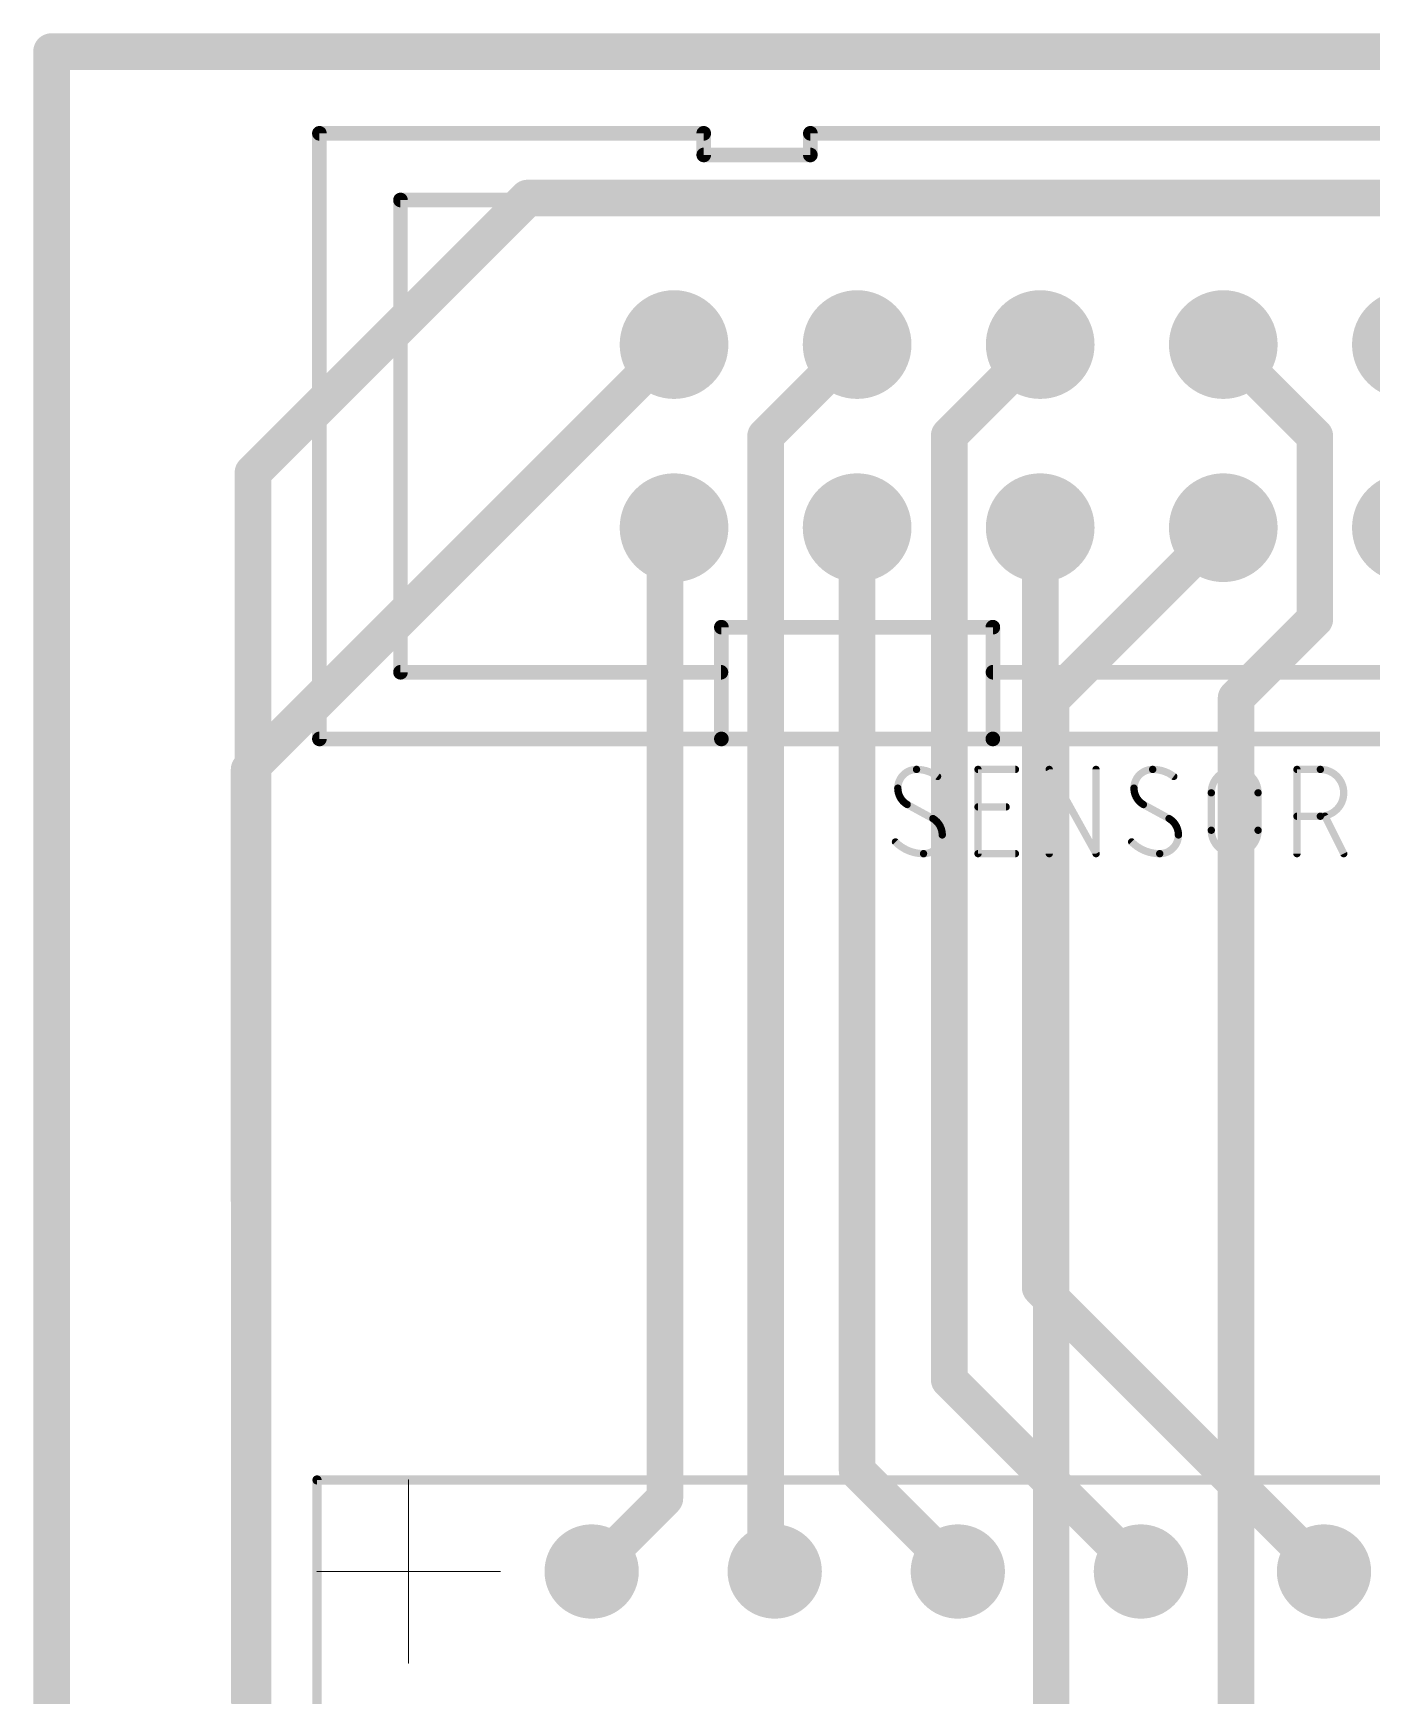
# Model space of a CAD drawing. Extents: x -0.1 to 95.8, y -0.3 to 95.8.
# Drawn here: x -0.13 to 18.44, y 72.7 to 95.76 of the extents above; entities that cross this region are included whole.
import ezdxf

# ---------------------------------------------------------------- set-up
doc = ezdxf.new("R2010")
doc.units = 0
for name, color, linetype in [('1', 12, 'CONTINUOUS'), ('16', 132, 'CONTINUOUS'), ('17', 110, 'CONTINUOUS'), ('21', 253, 'CONTINUOUS'), ('25', 253, 'CONTINUOUS')]:
    doc.layers.add(name, color=color, linetype=linetype)

# ---------------------------------------------------------------- blocks, each defined once
blk = doc.blocks.new('ROUNDP')
at = {"const_width": 0.5}
blk.add_lwpolyline([(0, -0.25, 1), (0, 0.25, 1), (0, -0.25)], format="xyb", dxfattribs=at)

msp = doc.modelspace()

# ---------------------------------------------------------------- linework, layer by layer
at = {"layer": '1', "const_width": 0.508}
for points in [[(2.921, 89.662), (6.731, 93.472)], [(6.731, 93.472), (31.623, 93.472)], [(17.653, 90.17), (16.383, 91.44)], [(17.653, 87.63), (17.653, 90.17)], [(2.921, 66.421), (2.921, 89.662)], [(13.9954, 86.5124), (16.383, 88.9)], [(16.5608, 86.5378), (17.653, 87.63)], [(13.9954, 60.4266), (13.9954, 86.5124)], [(16.5608, 60.4012), (16.5608, 86.5378)]]:
    msp.add_lwpolyline(points, dxfattribs=at)
at = {"layer": '1', "const_width": 0.254}
for points in [[(6.731, 93.599, 1), (6.731, 93.345)], [(6.8208, 93.3822, 1), (6.6412, 93.5618)], [(16.4728, 91.5298, 1), (16.2932, 91.3502)], [(17.78, 90.17, 1), (17.526, 90.17)], [(17.5632, 90.0802, 1), (17.7428, 90.2598)], [(3.048, 89.662, 1), (2.794, 89.662)], [(2.8312, 89.7518, 1), (3.0108, 89.5722)], [(16.4728, 88.8102, 1), (16.2932, 88.9898)], [(17.7428, 87.5402, 1), (17.5632, 87.7198)], [(17.526, 87.63, 1), (17.78, 87.63)], [(14.1224, 86.5124, 1), (13.8684, 86.5124)], [(13.9056, 86.6022, 1), (14.0852, 86.4226)], [(16.6878, 86.5378, 1), (16.4338, 86.5378)], [(16.471, 86.6276, 1), (16.6506, 86.448)]]:
    msp.add_lwpolyline(points, format="xyb", dxfattribs=at)
at = {"layer": '16', "const_width": 0.508}
for points in [[(0.127, 0), (0.127, 95.504)], [(0.127, 95.504), (95.504, 95.504)], [(2.8678, 85.5448), (8.763, 91.44)], [(10.033, 90.17), (11.303, 91.44)], [(12.581, 90.178), (13.843, 91.44)], [(10.033, 90.17), (10.033, 74.549)], [(12.581, 77.081), (12.581, 90.178)], [(8.636, 88.773), (8.763, 88.9)], [(8.636, 88.773), (8.636, 75.438)], [(11.303, 75.819), (11.303, 88.9)], [(13.843, 78.359), (13.843, 88.9)], [(2.8678, 80.2641), (2.8678, 85.5448)], [(2.8774, 65.8296), (2.8678, 80.2641)], [(17.78, 74.422), (13.843, 78.359)], [(15.24, 74.422), (12.581, 77.081)], [(12.7, 74.422), (11.303, 75.819)], [(7.62, 74.422), (8.636, 75.438)], [(10.16, 74.422), (10.033, 74.549)]]:
    msp.add_lwpolyline(points, dxfattribs=at)
at = {"layer": '16', "const_width": 0.254}
for points in [[(0.254, 95.504, 1), (0, 95.504)], [(0.127, 95.631, 1), (0.127, 95.377)], [(8.8528, 91.3502, 1), (8.6732, 91.5298)], [(11.3928, 91.3502, 1), (11.2132, 91.5298)], [(13.9328, 91.3502, 1), (13.7532, 91.5298)], [(10.16, 90.17, 1), (9.906, 90.17)], [(12.708, 90.178, 1), (12.454, 90.178)], [(12.4912, 90.2678, 1), (12.6708, 90.0882)], [(9.9432, 90.2598, 1), (10.1228, 90.0802)], [(8.763, 88.773, 1), (8.509, 88.773)], [(8.8528, 88.8102, 1), (8.6732, 88.9898)], [(11.43, 88.9, 1), (11.176, 88.9)], [(13.97, 88.9, 1), (13.716, 88.9)], [(8.5462, 88.8628, 1), (8.7258, 88.6832)], [(2.9948, 85.5448, 1), (2.7408, 85.5448)], [(2.778, 85.6346, 1), (2.9576, 85.455)], [(2.9948, 80.2642, 1), (2.7408, 80.2641)], [(2.7408, 80.2641, 1), (2.9948, 80.2641)], [(13.9328, 78.4488, 1), (13.7532, 78.2692)], [(13.716, 78.359, 1), (13.97, 78.359)], [(12.6708, 77.1708, 1), (12.4912, 76.9912)], [(12.454, 77.081, 1), (12.708, 77.081)], [(11.3928, 75.9088, 1), (11.2132, 75.7292)], [(11.176, 75.819, 1), (11.43, 75.819)], [(8.7258, 75.3482, 1), (8.5462, 75.5278)], [(8.509, 75.438, 1), (8.763, 75.438)], [(10.1228, 74.6388, 1), (9.9432, 74.4592)], [(7.5302, 74.5118, 1), (7.7098, 74.3322)], [(9.906, 74.549, 1), (10.16, 74.549)], [(10.0702, 74.3322, 1), (10.2498, 74.5118)], [(12.6102, 74.3322, 1), (12.7898, 74.5118)], [(15.1502, 74.3322, 1), (15.3298, 74.5118)], [(17.6902, 74.3322, 1), (17.8698, 74.5118)]]:
    msp.add_lwpolyline(points, format="xyb", dxfattribs=at)
at = {"layer": '21'}
for points, const_width in [([(3.843, 85.97), (3.843, 94.37)], 0.2032), ([(3.843, 94.37), (9.175, 94.37)], 0.2032), ([(9.175, 94.37), (9.175, 94.07)], 0.2032), ([(10.654, 94.07), (10.654, 94.37)], 0.2032), ([(10.654, 94.37), (20.85, 94.37)], 0.2032), ([(9.175, 94.07), (10.654, 94.07)], 0.2032), ([(4.968, 86.895), (4.968, 93.445)], 0.2032), ([(4.968, 93.445), (20.85, 93.445)], 0.2032), ([(13.186, 87.52), (9.42, 87.52)], 0.2032), ([(9.42, 87.52), (9.42, 85.97)], 0.2032), ([(13.186, 85.97), (13.186, 87.52)], 0.2032), ([(9.413, 86.895), (4.968, 86.895)], 0.2032), ([(32.278, 86.895), (13.188, 86.895)], 0.2032), ([(9.42, 85.97), (3.843, 85.97)], 0.2032), ([(13.186, 85.97), (9.42, 85.97)], 0.2032), ([(32.28, 85.97), (13.186, 85.97)], 0.2032), ([(3.81, 75.692), (45.72, 75.692)], 0.127), ([(3.81, 69.342), (3.81, 75.692)], 0.127), ([(5.08, 75.692), (5.08, 73.152)], 0.0159), ([(3.81, 74.422), (6.35, 74.422)], 0.0159)]:
    msp.add_lwpolyline(points, dxfattribs=dict(at, const_width=const_width))
for points, const_width in [([(3.8938, 94.37, 1), (3.7922, 94.37)], 0.1016), ([(3.843, 94.4208, 1), (3.843, 94.3192)], 0.1016), ([(9.2258, 94.37, 1), (9.1242, 94.37)], 0.1016), ([(9.175, 94.3192, 1), (9.175, 94.4208)], 0.1016), ([(10.7048, 94.37, 1), (10.6032, 94.37)], 0.1016), ([(10.654, 94.4208, 1), (10.654, 94.3192)], 0.1016), ([(9.175, 94.1208, 1), (9.175, 94.0192)], 0.1016), ([(9.1242, 94.07, 1), (9.2258, 94.07)], 0.1016), ([(10.6032, 94.07, 1), (10.7048, 94.07)], 0.1016), ([(10.654, 94.0192, 1), (10.654, 94.1208)], 0.1016), ([(5.0188, 93.445, 1), (4.9172, 93.445)], 0.1016), ([(4.968, 93.4958, 1), (4.968, 93.3942)], 0.1016), ([(9.42, 87.5708, 1), (9.42, 87.4692)], 0.1016), ([(9.4708, 87.52, 1), (9.3692, 87.52)], 0.1016), ([(13.2368, 87.52, 1), (13.1352, 87.52)], 0.1016), ([(13.186, 87.4692, 1), (13.186, 87.5708)], 0.1016), ([(4.968, 86.9458, 1), (4.968, 86.8442)], 0.1016), ([(4.9172, 86.895, 1), (5.0188, 86.895)], 0.1016), ([(9.413, 86.8442, 1), (9.413, 86.9458)], 0.1016), ([(13.188, 86.9458, 1), (13.188, 86.8442)], 0.1016), ([(3.843, 86.0208, 1), (3.843, 85.9192)], 0.1016), ([(3.7922, 85.97, 1), (3.8938, 85.97)], 0.1016), ([(9.42, 86.0208, 1), (9.42, 85.9192)], 0.1016), ([(9.3692, 85.97, 1), (9.4708, 85.97)], 0.1016), ([(9.42, 85.9192, 1), (9.42, 86.0208)], 0.1016), ([(13.186, 86.0208, 1), (13.186, 85.9192)], 0.1016), ([(13.1352, 85.97, 1), (13.2368, 85.97)], 0.1016), ([(13.186, 85.9192, 1), (13.186, 86.0208)], 0.1016), ([(3.8418, 75.692, 1), (3.7782, 75.692)], 0.0635), ([(3.81, 75.7238, 1), (3.81, 75.6603)], 0.0635), ([(5.084, 75.692, 1), (5.076, 75.692)], 0.0079), ([(3.81, 74.426, 1), (3.81, 74.418)], 0.0079), ([(6.35, 74.418, 1), (6.35, 74.426)], 0.0079), ([(5.076, 73.152, 1), (5.084, 73.152)], 0.0079)]:
    msp.add_lwpolyline(points, format="xyb", dxfattribs=dict(at, const_width=const_width))
at = {"layer": '25'}
for points, const_width in [([(12.1271, 85.5472, 0.4142), (11.8675, 85.2876)], 0.1016), ([(12.4192, 85.4498, 0.1623), (12.1271, 85.5472)], 0.1016), ([(12.1271, 85.5726, 1), (12.1271, 85.5218)], 0.0508), ([(12.1271, 85.5218, 1), (12.1271, 85.5726)], 0.0508), ([(13.0057, 85.5472, 1), (12.9549, 85.5472)], 0.0508), ([(12.9803, 85.5726, 1), (12.9803, 85.5218)], 0.0508), ([(13.4996, 85.5218, 1), (13.4996, 85.5726)], 0.0508), ([(13.994, 85.5472, 1), (13.9432, 85.5472)], 0.0508), ([(13.9908, 85.5595, 1), (13.9464, 85.5349)], 0.0508), ([(14.6431, 85.5472, 1), (14.5923, 85.5472)], 0.0508), ([(15.4037, 85.5472, 0.4142), (15.1441, 85.2876)], 0.1016), ([(15.6958, 85.4498, 0.1623), (15.4037, 85.5472)], 0.1016), ([(15.4037, 85.5726, 1), (15.4037, 85.5218)], 0.0508), ([(15.4037, 85.5218, 1), (15.4037, 85.5726)], 0.0508), ([(16.8656, 85.2226, 1), (16.2165, 85.2226)], 0.1016), ([(17.4304, 85.5472, 1), (17.3796, 85.5472)], 0.0508), ([(17.405, 85.5726, 1), (17.405, 85.5218)], 0.0508), ([(17.7295, 84.8981, 1), (17.7295, 85.5472)], 0.1016), ([(17.7295, 85.5726, 1), (17.7295, 85.5218)], 0.0508), ([(17.7295, 85.5218, 1), (17.7295, 85.5726)], 0.0508), ([(11.8675, 85.2876, 0.2656), (11.9973, 85.0604)], 0.1016), ([(11.8929, 85.2876, 1), (11.8421, 85.2876)], 0.0508), ([(12.404, 85.4295, 1), (12.4345, 85.4702)], 0.0508), ([(15.1441, 85.2876, 0.2656), (15.2739, 85.0604)], 0.1016), ([(15.1695, 85.2876, 1), (15.1187, 85.2876)], 0.0508), ([(15.6806, 85.4295, 1), (15.7111, 85.4702)], 0.0508), ([(11.8421, 85.2876, 1), (11.8929, 85.2876)], 0.0508), ([(12.0095, 85.0827, 1), (11.9851, 85.0381)], 0.0508), ([(11.9844, 85.0385, 1), (12.0102, 85.0822)], 0.0508), ([(15.1187, 85.2876, 1), (15.1695, 85.2876)], 0.0508), ([(15.2861, 85.0827, 1), (15.2617, 85.0381)], 0.0508), ([(15.261, 85.0385, 1), (15.2868, 85.0822)], 0.0508), ([(16.2419, 85.2226, 1), (16.1911, 85.2226)], 0.0508), ([(16.1911, 85.2226, 1), (16.2419, 85.2226)], 0.0508), ([(16.891, 85.2226, 1), (16.8402, 85.2226)], 0.0508), ([(16.8402, 85.2226, 1), (16.891, 85.2226)], 0.0508), ([(12.4841, 84.6384, 0.2656), (12.3543, 84.8656)], 0.1016), ([(12.3672, 84.8875, 1), (12.3414, 84.8437)], 0.0508), ([(12.3422, 84.8433, 1), (12.3665, 84.8879)], 0.0508), ([(12.9803, 85.0533, 1), (12.9803, 85.0025)], 0.0508), ([(13.3698, 85.0025, 1), (13.3698, 85.0533)], 0.0508), ([(15.7607, 84.6384, 0.2656), (15.6309, 84.8656)], 0.1016), ([(15.6438, 84.8875, 1), (15.618, 84.8437)], 0.0508), ([(15.6188, 84.8433, 1), (15.6431, 84.8879)], 0.0508), ([(17.405, 84.9235, 1), (17.405, 84.8727)], 0.0508), ([(17.7295, 84.9235, 1), (17.7295, 84.8727)], 0.0508), ([(17.7295, 84.8727, 1), (17.7295, 84.9235)], 0.0508), ([(17.8172, 84.9094, 1), (17.7717, 84.8867)], 0.0508), ([(12.2245, 84.3788, 0.4142), (12.4841, 84.6384)], 0.1016), ([(12.5095, 84.6384, 1), (12.4587, 84.6384)], 0.0508), ([(12.4587, 84.6384, 1), (12.5095, 84.6384)], 0.0508), ([(15.5011, 84.3788, 0.4142), (15.7607, 84.6384)], 0.1016), ([(15.7861, 84.6384, 1), (15.7353, 84.6384)], 0.0508), ([(15.7353, 84.6384, 1), (15.7861, 84.6384)], 0.0508), ([(16.2165, 84.7034, 1), (16.8656, 84.7034)], 0.1016), ([(16.2419, 84.7034, 1), (16.1911, 84.7034)], 0.0508), ([(16.1911, 84.7034, 1), (16.2419, 84.7034)], 0.0508), ([(16.891, 84.7034, 1), (16.8402, 84.7034)], 0.0508), ([(16.8402, 84.7034, 1), (16.891, 84.7034)], 0.0508), ([(11.835, 84.5411, 0.2), (12.2245, 84.3788)], 0.1016), ([(11.8531, 84.559, 1), (11.817, 84.5232)], 0.0508), ([(12.2245, 84.4042, 1), (12.2245, 84.3534)], 0.0508), ([(12.2245, 84.3534, 1), (12.2245, 84.4042)], 0.0508), ([(12.9803, 84.4042, 1), (12.9803, 84.3534)], 0.0508), ([(12.9549, 84.3788, 1), (13.0057, 84.3788)], 0.0508), ([(13.4996, 84.3534, 1), (13.4996, 84.4042)], 0.0508), ([(13.9432, 84.3788, 1), (13.994, 84.3788)], 0.0508), ([(14.5923, 84.3788, 1), (14.6431, 84.3788)], 0.0508), ([(14.5955, 84.3665, 1), (14.6399, 84.3911)], 0.0508), ([(15.1116, 84.5411, 0.2), (15.5011, 84.3788)], 0.1016), ([(15.1297, 84.559, 1), (15.0936, 84.5232)], 0.0508), ([(15.5011, 84.4042, 1), (15.5011, 84.3534)], 0.0508), ([(15.5011, 84.3534, 1), (15.5011, 84.4042)], 0.0508), ([(17.3796, 84.3788, 1), (17.4304, 84.3788)], 0.0508), ([(18.0314, 84.3674, 1), (18.0768, 84.3902)], 0.0508)]:
    msp.add_lwpolyline(points, format="xyb", dxfattribs=dict(at, const_width=const_width))
at = {"layer": '25', "const_width": 0.1016}
for points in [[(12.9803, 84.3788), (12.9803, 85.5472)], [(12.9803, 85.5472), (13.4996, 85.5472)], [(13.9686, 84.3788), (13.9686, 85.5472)], [(13.9686, 85.5472), (14.6177, 84.3788)], [(14.6177, 84.3788), (14.6177, 85.5472)], [(17.405, 84.3788), (17.405, 85.5472)], [(17.405, 85.5472), (17.7295, 85.5472)], [(12.3543, 84.8656), (11.9973, 85.0604)], [(15.6309, 84.8656), (15.2739, 85.0604)], [(16.2165, 84.7034), (16.2165, 85.2226)], [(16.8656, 85.2226), (16.8656, 84.7034)], [(12.9803, 85.0279), (13.3698, 85.0279)], [(17.7295, 84.8981), (17.405, 84.8981)], [(18.0541, 84.3788), (17.7945, 84.8981)], [(13.4996, 84.3788), (12.9803, 84.3788)]]:
    msp.add_lwpolyline(points, dxfattribs=at)

# ---------------------------------------------------------------- block references
at = {"layer": '17', "xscale": 1.508, "yscale": 1.508, "rotation": 180}
for p in [(8.763, 91.44), (8.763, 91.44), (11.303, 91.44), (11.303, 91.44), (13.843, 91.44), (13.843, 91.44), (16.383, 91.44), (16.383, 91.44), (18.923, 91.44), (18.923, 91.44), (8.763, 88.9), (8.763, 88.9), (11.303, 88.9), (11.303, 88.9), (13.843, 88.9), (13.843, 88.9), (16.383, 88.9), (16.383, 88.9), (18.923, 88.9), (18.923, 88.9)]:
    msp.add_blockref('ROUNDP', p, dxfattribs=at)
at = {"layer": '17', "xscale": 1.308, "yscale": 1.308}
for p in [(7.62, 74.422), (7.62, 74.422), (10.16, 74.422), (10.16, 74.422), (12.7, 74.422), (12.7, 74.422), (15.24, 74.422), (15.24, 74.422), (17.78, 74.422), (17.78, 74.422)]:
    msp.add_blockref('ROUNDP', p, dxfattribs=at)

doc.saveas('drawing.dxf')
